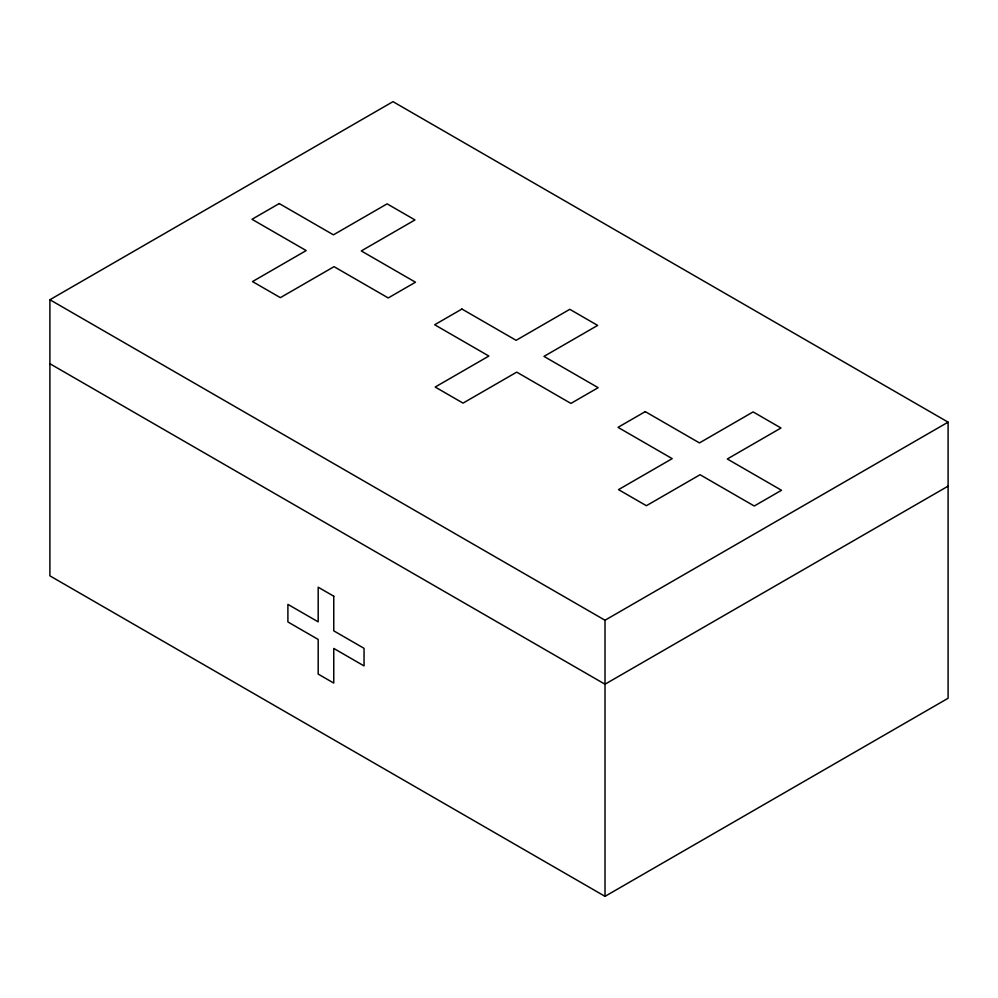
<?xml version="1.0" encoding="UTF-8"?>
<svg xmlns="http://www.w3.org/2000/svg" width="998" height="998" viewBox="0 0 998 998"><rect width="100%" height="100%" fill="white"/><g stroke="black" fill="none" stroke-linecap="round" stroke-linejoin="round"><path stroke-width="1.5" d="M49.9 299.737L392.987 101.659L948.1 422.154L948.1 698.263L605.013 896.341L49.9 575.846L49.9 299.737L605.013 620.232L948.1 422.154M948.1 486.138L605.013 684.216L49.9 363.721M605.013 620.232L605.013 896.341M279.24 203.555L251.995 219.286L306.186 250.573L252.506 281.573L280.363 297.654L334.043 266.666L388.234 297.953L415.48 282.222L361.288 250.935L414.968 219.934L387.112 203.854L333.432 234.842L279.24 203.555M461.924 309.031L434.679 324.762L488.87 356.049L435.178 387.037L463.047 403.117L516.727 372.129L570.906 403.417L598.164 387.686L543.972 356.398L597.652 325.41L569.796 309.318L516.116 340.318L461.924 309.031M645.257 411.625L618.011 427.356L672.203 458.643L618.523 489.631L646.38 505.712L700.06 474.724L754.251 506.011L781.496 490.28L727.305 458.993L780.985 428.005L753.128 411.912L699.448 442.912L645.257 411.625M333.756 596.205L318.187 587.211L318.187 621.854L287.898 604.376L287.898 621.954L318.187 639.444L318.187 674.087L333.756 683.069L333.756 648.426L364.045 665.915L364.045 648.326L333.756 630.848L333.756 596.205"/></g></svg>
